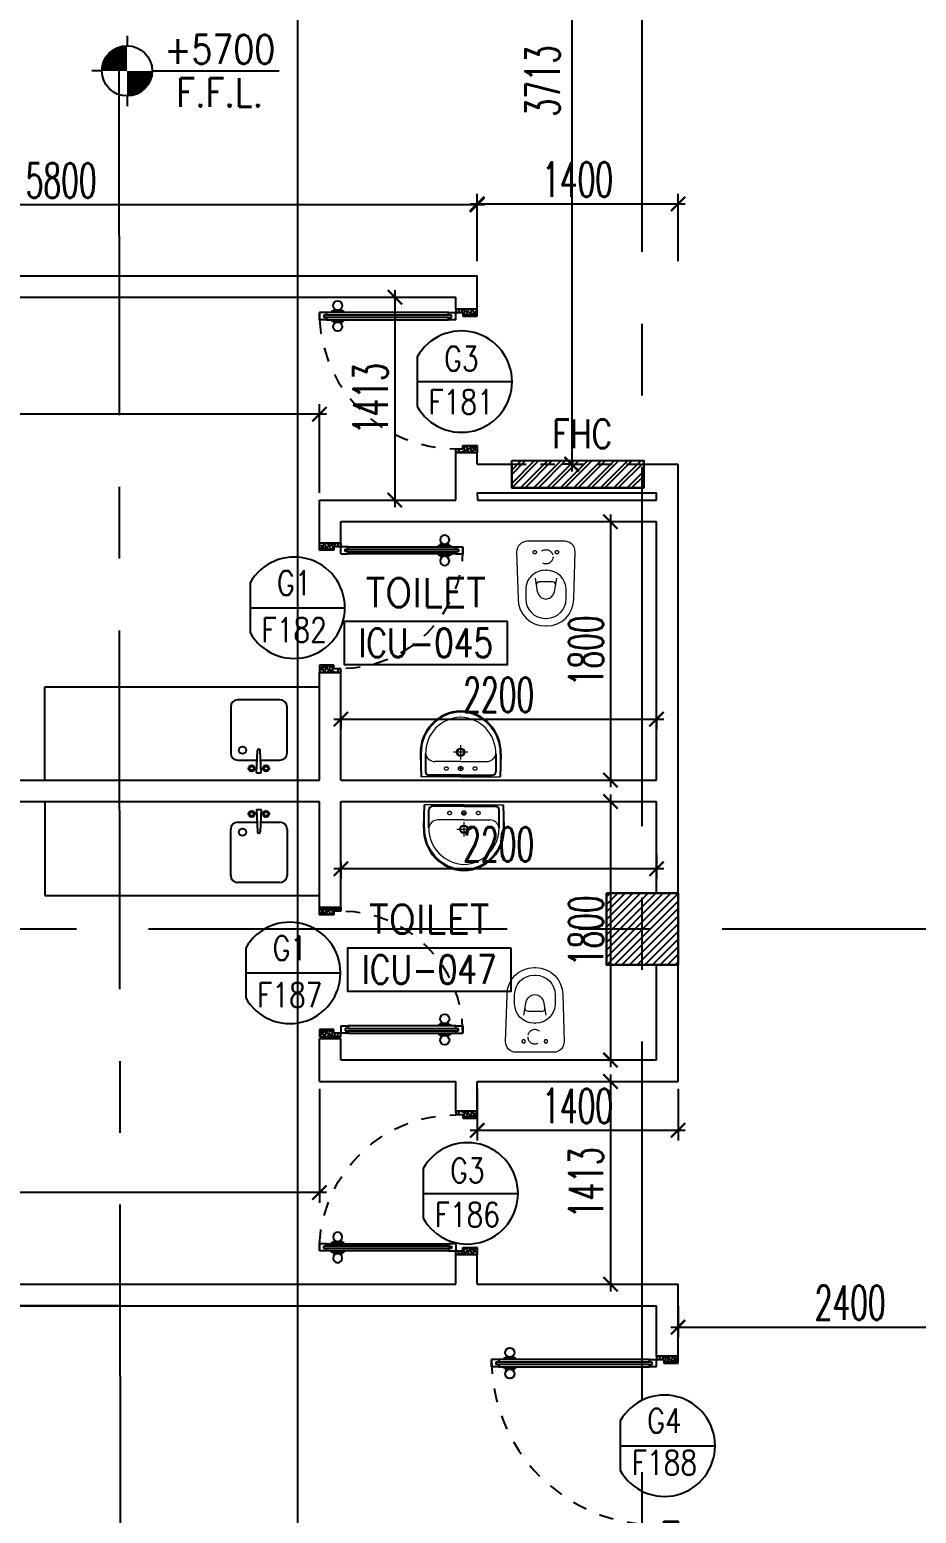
# Model space of a CAD drawing. Extents: x 276011.4 to 276105.3, y 57291.9 to 57371.4.
# Drawn here: x 276023.31 to 276029.49, y 57339.11 to 57349.45 of the extents above; entities that cross this region are included whole.
import ezdxf
from ezdxf.enums import TextEntityAlignment as Align

# ---------------------------------------------------------------- set-up
doc = ezdxf.new("R2010")
doc.units = 0
doc.header["$MEASUREMENT"] = 0
doc.header["$PDMODE"] = 34
for name, pattern in [('CENTERX2', [4, 2.5, -0.5, 0.5, -0.5]), ('DASHED', [0.75, 0.5, -0.25]), ('HIDDEN', [0.375, 0.25, -0.125]), ('HIDDEN2', [0.1875, 0.125, -0.0625])]:
    doc.linetypes.add(name, pattern=pattern)
doc.layers.get('0').update_dxf_attribs({"linetype": 'CONTINUOUS'})
doc.layers.get('DEFPOINTS').update_dxf_attribs({"linetype": 'CONTINUOUS'})
for name, color, linetype in [('AXES', 11, 'CENTERX2'), ('COL', 5, 'CONTINUOUS'), ('DIM', 4, 'CONTINUOUS'), ('DOOR', 7, 'CONTINUOUS'), ('DOOR-CR', 2, 'CONTINUOUS'), ('DOOR-NO', 3, 'CONTINUOUS'), ('FHC', 2, 'CONTINUOUS'), ('FIX', 3, 'CONTINUOUS'), ('HAT', 8, 'CONTINUOUS'), ('LEV-PL', 3, 'CONTINUOUS'), ('NON-MEDICAL', 5, 'CONTINUOUS'), ('RM-BOX', 4, 'CONTINUOUS'), ('RM-NAME', 2, 'CONTINUOUS'), ('RM-NO', 2, 'CONTINUOUS'), ('SUNI-FUR', 11, 'CONTINUOUS'), ('TXT', 2, 'CONTINUOUS'), ('WALL', 2, 'CONTINUOUS')]:
    doc.layers.add(name, color=color, linetype=linetype)
doc.styles.add('ROMANS', font='ROMANS.shx', dxfattribs={"width": 0.6})
doc.styles.add('S', font='ROMANS.SHX')
doc.dimstyles.new('STANDARD in', dxfattribs={"dimtxt": 0.24, "dimasz": 0.1, "dimexe": 0.07, "dimexo": 0.05, "dimgap": 0.05, "dimtad": 1, "dimdec": 0, "dimlfac": 1000, "dimzin": 0, "dimdsep": 46, "dimtxsty": 'ROMANS', "dimblk": 'ARCHTICK', "dimcen": 0.05, "dimdle": 0.05, "dimclrd": 4, "dimclre": 4, "dimclrt": 2, "dimadec": 0, "dimazin": 0, "dimtfac": 1, "dimtdec": 0, "dimtmove": 2, "dimatfit": 3, "dimfxl": 0, "dimtolj": 1, "dimtzin": 0, "dimarcsym": 0})

# ---------------------------------------------------------------- blocks, each defined once
blk = doc.blocks.new('*X80')
at = {"color": 0}
for p, q in [((73379, 162740), (73829, 163190)), ((73379, 162793), (73776, 163190)), ((73379, 162846), (73723, 163190)), ((73379, 162899), (73670, 163190)), ((73379, 162952), (73617, 163190)), ((73379, 163005), (73564, 163190)), ((73379, 163058), (73511, 163190)), ((73379, 163111), (73458, 163190)), ((73379, 163164), (73405, 163190)), ((73382, 162690), (73879, 163187)), ((73435, 162690), (73879, 163134)), ((73488, 162690), (73879, 163081)), ((73541, 162690), (73879, 163028)), ((73594, 162690), (73879, 162975)), ((73647, 162690), (73879, 162922)), ((73700, 162690), (73879, 162869)), ((73753, 162690), (73879, 162816)), ((73806, 162690), (73879, 162763)), ((73859, 162690), (73879, 162710))]:
    blk.add_line(p, q, dxfattribs=at)
blk = doc.blocks.new('COL50')
at = {"layer": 'COL'}
blk.add_lwpolyline([(-250, 250), (-250, -250), (250, -250), (250, 250)], close=True, dxfattribs=at)
blk = doc.blocks.new('LEV1')
at = {"layer": 'LEV-PL'}
for p, q in [((0, 245), (0, 175)), ((-175, 0), (-245, 0)), ((175, 0), (1061, 0)), ((0, -175), (0, -245))]:
    blk.add_line(p, q, dxfattribs=at)
at = {"layer": 'LEV-PL', "const_width": 175}
for points in [[(-88, 0, -0.414214), (0, 88, -1)], [(88, 0, -0.414214), (0, -88, -1)]]:
    blk.add_lwpolyline(points, format="xyb", dxfattribs=at)
at = {"layer": 'LEV-PL'}
blk.add_circle((0, 0), 175, dxfattribs=at)
at = {"layer": 'LEV-PL', "color": 4, "style": 'S', "width": 0.85}
for tag, p in [('+0000', (646, 50)), ('F.F.L.', (646, -250))]:
    blk.add_attdef(tag, text='', height=200, dxfattribs=at).set_placement(p, align=Align.CENTER)
blk = doc.blocks.new('DOOR90')
at = {"layer": 'DOOR', "color": 0, "linetype": 'ByBlock'}
for p, q in [((-150, 0), (-150, -25)), ((-150, 0), (0, 0)), ((0, -50), (0, 0)), ((-1000, -25), (-1000, -75)), ((-1000, -75), (-1000, -25)), ((-950, -25), (-1000, -25)), ((-950, -75), (-1000, -75)), ((-970, -42), (-970, -58)), ((-950, -42), (-970, -42)), ((-950, -58), (-970, -58)), ((-950, -25), (-950, -42)), ((-950, -58), (-950, -75)), ((-918, -25), (-918, -18)), ((-828, -18), (-918, -18)), ((-918, -75), (-918, -82)), ((-828, -82), (-918, -82)), ((-905, -18), (-905, -9)), ((-905, -9), (-840, -9)), ((-905, -18), (-840, -18)), ((-905, -82), (-905, -91)), ((-905, -82), (-840, -82)), ((-905, -91), (-840, -91)), ((-840, -18), (-840, -9)), ((-840, -82), (-840, -91)), ((-828, -25), (-828, -18)), ((-828, -75), (-828, -82)), ((-200, -42), (-200, -25)), ((-200, -25), (-150, -25)), ((-180, -42), (-200, -42)), ((-200, -75), (-200, -58)), ((-200, -58), (-180, -58)), ((-150, -75), (-200, -75)), ((-180, -58), (-180, -42)), ((-150, -75), (-150, -25)), ((-150, -25), (-100, -25)), ((-100, -25), (-100, -50)), ((-100, -50), (0, -50)), ((-150, -900), (-150, -875)), ((-150, -875), (-100, -875)), ((0, -900), (-150, -900)), ((-150, -900), (0, -900)), ((-100, -850), (0, -850)), ((-100, -875), (-100, -850)), ((0, -850), (0, -900))]:
    blk.add_line(p, q, dxfattribs=at)
at = {"layer": 'DOOR', "color": 9, "linetype": 'ByBlock'}
for p, q in [((0, -50), (-114, 0)), ((0, -50), (-40, 0)), ((0, -50), (-100, -37)), ((0, -850), (-114, -900)), ((0, -850), (-100, -863)), ((0, -850), (-40, -900))]:
    blk.add_line(p, q, dxfattribs=at)
at = {"layer": 'DOOR', "linetype": 'ByBlock'}
for p, q in [((-200, -25), (-950, -25)), ((-200, -42), (-950, -42)), ((-200, -58), (-950, -58)), ((-950, -75), (-200, -75))]:
    blk.add_line(p, q, dxfattribs=at)
at = {"layer": 'DOOR', "color": 0, "linetype": 'ByBlock'}
for centre in [(-873, 24), (-873, -124)]:
    blk.add_circle(centre, 32.4, dxfattribs=at)
at = {"layer": 'DOOR', "color": 9, "linetype": 'ByBlock'}
for centre, radius, start, end in [((0, -50), 154, 161.1053, 166.2858), ((0, -50), 134, 158.1598, 169.28), ((0, -50), 94.4, 148.0182, 180), ((0, -50), 74.4, 137.7764, 180), ((0, -50), 114, 154.0838, 167.3774), ((0, -50), 54.4, 113.2074, 180), ((0, -50), 34.4, 90, 180), ((0, -50), 14.4, 90, 180), ((0, -850), 154, 193.7142, 198.8947), ((0, -850), 134, 190.72, 201.8402), ((0, -850), 94.4, 180, 211.9818), ((0, -850), 74.4, 180, 222.2236), ((0, -850), 54.4, 180, 246.7926), ((0, -850), 34.4, 180, 270), ((0, -850), 14.4, 180, 270)]:
    blk.add_arc(centre, radius, start, end, dxfattribs=at)
at = {"layer": 'DOOR', "linetype": 'HIDDEN', "ltscale": 0.5}
blk.add_arc((-150, -25), 850, 180, 270, dxfattribs=at)
blk = doc.blocks.new('DOOR100')
at = {"layer": 'DOOR', "color": 0, "linetype": 'ByBlock'}
for p, q in [((-25, 1300), (-75, 1300)), ((-75, 1300), (-25, 1300)), ((-75, 1250), (-75, 1300)), ((-58, 1250), (-75, 1250)), ((-42, 1270), (-58, 1270)), ((-58, 1250), (-58, 1270)), ((-42, 1250), (-42, 1270)), ((-25, 1250), (-42, 1250)), ((-25, 1250), (-25, 1300)), ((-82, 1205), (-91, 1205)), ((-91, 1205), (-91, 1140)), ((-82, 1140), (-91, 1140)), ((-75, 1218), (-82, 1218)), ((-82, 1128), (-82, 1218)), ((-82, 1205), (-82, 1140)), ((-25, 1218), (-18, 1218)), ((-18, 1128), (-18, 1218)), ((-18, 1205), (-9, 1205)), ((-18, 1205), (-18, 1140)), ((-18, 1140), (-9, 1140)), ((-9, 1205), (-9, 1140)), ((-75, 1128), (-82, 1128)), ((-25, 1128), (-18, 1128)), ((-1200, 0), (-1200, 150)), ((-1200, 150), (-1175, 150)), ((-1200, 150), (-1200, 0)), ((-1175, 150), (-1175, 100)), ((-75, 200), (-58, 200)), ((-75, 150), (-75, 200)), ((-75, 150), (-25, 150)), ((-58, 200), (-58, 180)), ((-58, 180), (-42, 180)), ((-42, 200), (-25, 200)), ((-42, 180), (-42, 200)), ((-25, 200), (-25, 150)), ((0, 150), (-25, 150)), ((-25, 150), (-25, 100)), ((0, 150), (0, 0)), ((-1150, 0), (-1200, 0)), ((-1175, 100), (-1150, 100)), ((-1150, 100), (-1150, 0)), ((-50, 100), (-50, 0)), ((-25, 100), (-50, 100)), ((-50, 0), (0, 0))]:
    blk.add_line(p, q, dxfattribs=at)
at = {"layer": 'DOOR', "linetype": 'ByBlock'}
for p, q in [((-75, 1250), (-75, 200)), ((-58, 200), (-58, 1250)), ((-42, 200), (-42, 1250)), ((-25, 200), (-25, 1250)), ((0, 0), (0, 150))]:
    blk.add_line(p, q, dxfattribs=at)
at = {"layer": 'DOOR', "color": 9, "linetype": 'ByBlock'}
for p, q in [((-1150, 0), (-1200, 114)), ((-50, 0), (0, 114)), ((-1150, 0), (-1200, 40)), ((-1150, 0), (-1163, 100)), ((-50, 0), (-37, 100)), ((-50, 0), (0, 40))]:
    blk.add_line(p, q, dxfattribs=at)
at = {"layer": 'DOOR', "color": 0, "linetype": 'ByBlock'}
for centre in [(-124, 1173), (24, 1173)]:
    blk.add_circle(centre, 32.4, dxfattribs=at)
at = {"layer": 'DOOR', "linetype": 'HIDDEN', "ltscale": 0.5}
blk.add_arc((-25, 150), 1150, 90, 180.0001, dxfattribs=at)
at = {"layer": 'DOOR', "color": 9, "linetype": 'ByBlock'}
for centre, radius, start, end in [((-1150, 0), 154, 103.7142, 108.8947), ((-1150, 0), 134, 100.72, 111.8402), ((-50, 0), 134, 68.1598, 79.28), ((-50, 0), 114, 64.0838, 77.3774), ((-50, 0), 154, 71.1053, 76.2858), ((-1150, 0), 94.4, 90, 121.9818), ((-1150, 0), 74.4, 90, 132.2236), ((-1150, 0), 54.4, 90, 156.7926), ((-1150, 0), 34.4, 90, 180), ((-1150, 0), 14.4, 90, 180), ((-50, 0), 94.4, 58.0182, 90), ((-50, 0), 74.4, 47.7764, 90), ((-50, 0), 54.4, 23.2074, 90), ((-50, 0), 34.4, 0, 90), ((-50, 0), 14.4, 0, 90)]:
    blk.add_arc(centre, radius, start, end, dxfattribs=at)
blk = doc.blocks.new('DD1')
at = {"layer": 'DOOR-CR'}
blk.add_line((-308, 0), (353, 0), dxfattribs=at)
blk.add_lwpolyline([(-308, -173, 3.820224), (-308, 173)], format="xyb", close=True, dxfattribs=at)
at = {"layer": 'DOOR-NO', "color": 255, "style": 'ROMANS', "width": 0.8}
for tag, p in [('G', (0, 184)), ('000', (0, -141))]:
    blk.add_attdef(tag, text='', height=204, dxfattribs=at).set_placement(p, align=Align.MIDDLE)
blk = doc.blocks.new('RM1')
at = {"layer": 'RM-BOX'}
blk.add_lwpolyline([(570, -200), (-570, -200), (-570, -500), (570, -500)], close=True, dxfattribs=at)
at = {"layer": 'RM-NAME', "style": 'ROMANS'}
for tag, p in [('ROOMNAME1', (0, 324)), ('ROOMNAME2', (0, 0))]:
    blk.add_attdef(tag, text='', height=200, dxfattribs=at).set_placement(p, align=Align.MIDDLE)
at = {"layer": 'RM-NO', "style": 'ROMANS', "width": 0.8}
blk.add_attdef('ROOMNO', text='', height=200, dxfattribs=at).set_placement((0, -350), align=Align.MIDDLE)
blk = doc.blocks.new('_ARCHTICK')
at = {"color": 0, "linetype": 'ByBlock', "const_width": 0.15}
blk.add_lwpolyline([(-0.5, -0.5), (0.5, 0.5)], dxfattribs=at)
blk = doc.blocks.new('*D548')
at = {"layer": 'DEFPOINTS', "color": 0, "linetype": 'ByBlock', "ltscale": 0.3}
for p in [(276020.625, 57346.768), (276025.325, 57346.17), (276020.625, 57345.675)]:
    blk.add_point(p, dxfattribs=at)
at = {"layer": 'DIM', "color": 4, "linetype": 'ByBlock', "lineweight": -2, "ltscale": 0.3}
for p, q in [((276020.625, 57345.725), (276020.625, 57346.838)), ((276025.325, 57346.22), (276025.325, 57346.838)), ((276025.375, 57346.768), (276020.575, 57346.768))]:
    blk.add_line(p, q, dxfattribs=at)
at = {"layer": 'DIM', "color": 4, "linetype": 'ByBlock', "lineweight": -2, "ltscale": 0.3, "xscale": 0.1, "yscale": 0.1, "zscale": 0.1, "rotation": 180}
blk.add_blockref('_ARCHTICK', (276020.625, 57346.768), dxfattribs=at)
at = {"layer": 'DIM', "color": 4, "linetype": 'ByBlock', "lineweight": -2, "ltscale": 0.3, "xscale": 0.1, "yscale": 0.1, "zscale": 0.1}
blk.add_blockref('_ARCHTICK', (276025.325, 57346.768), dxfattribs=at)
at = {"layer": 'DIM', "color": 2, "linetype": 'ByBlock', "ltscale": 0.3, "insert": (276022.975, 57346.938), "char_height": 0.24, "attachment_point": 5, "style": 'ROMANS'}
blk.add_mtext('\\A1;4700', dxfattribs=at)
blk = doc.blocks.new('*D546')
at = {"layer": 'DEFPOINTS', "color": 0, "linetype": 'ByBlock', "ltscale": 0.3}
for p in [(276020.625, 57342.57), (276025.325, 57342.12), (276020.625, 57341.346)]:
    blk.add_point(p, dxfattribs=at)
at = {"layer": 'DIM', "color": 4, "linetype": 'ByBlock', "lineweight": -2, "ltscale": 0.3}
for p, q in [((276020.625, 57342.52), (276020.625, 57341.276)), ((276025.325, 57342.07), (276025.325, 57341.276)), ((276025.375, 57341.346), (276020.575, 57341.346))]:
    blk.add_line(p, q, dxfattribs=at)
at = {"layer": 'DIM', "color": 4, "linetype": 'ByBlock', "lineweight": -2, "ltscale": 0.3, "xscale": 0.1, "yscale": 0.1, "zscale": 0.1, "rotation": 180}
blk.add_blockref('_ARCHTICK', (276020.625, 57341.346), dxfattribs=at)
at = {"layer": 'DIM', "color": 4, "linetype": 'ByBlock', "lineweight": -2, "ltscale": 0.3, "xscale": 0.1, "yscale": 0.1, "zscale": 0.1}
blk.add_blockref('_ARCHTICK', (276025.325, 57341.346), dxfattribs=at)
at = {"layer": 'DIM', "color": 2, "linetype": 'ByBlock', "ltscale": 0.3, "insert": (276022.975, 57341.516), "char_height": 0.24, "attachment_point": 5, "style": 'ROMANS'}
blk.add_mtext('\\A1;4700', dxfattribs=at)
blk = doc.blocks.new('*D545')
at = {"layer": 'DEFPOINTS', "color": 0, "linetype": 'ByBlock', "ltscale": 0.3}
for p in [(276023.976, 57340.558), (276022.967, 57329.883), (276023.68, 57329.883)]:
    blk.add_point(p, dxfattribs=at)
at = {"layer": 'DIM', "color": 4, "linetype": 'ByBlock', "lineweight": -2, "ltscale": 0.3}
for p, q in [((276022.967, 57340.608), (276022.967, 57329.833)), ((276023.926, 57340.558), (276022.897, 57340.558)), ((276023.63, 57329.883), (276022.897, 57329.883))]:
    blk.add_line(p, q, dxfattribs=at)
at = {"layer": 'DIM', "color": 4, "linetype": 'ByBlock', "lineweight": -2, "ltscale": 0.3, "xscale": 0.1, "yscale": 0.1, "zscale": 0.1}
for p, rotation in [((276022.967, 57340.558), 90), ((276022.967, 57329.883), 270)]:
    blk.add_blockref('_ARCHTICK', p, dxfattribs=dict(at, rotation=rotation))
at = {"layer": 'DIM', "color": 2, "linetype": 'ByBlock', "ltscale": 0.3, "insert": (276022.797, 57335.22), "char_height": 0.24, "attachment_point": 5, "rotation": 90, "style": 'ROMANS'}
blk.add_mtext('\\A1;10675', dxfattribs=at)
blk = doc.blocks.new('*D515')
at = {"layer": 'DEFPOINTS', "color": 0, "linetype": 'ByBlock', "ltscale": 0.3}
for p in [(276025.475, 57344.685), (276027.675, 57344.685), (276027.675, 57344.644)]:
    blk.add_point(p, dxfattribs=at)
at = {"layer": 'DIM', "color": 4, "linetype": 'ByBlock', "lineweight": -2, "ltscale": 0.3}
for p, q in [((276025.425, 57344.644), (276027.725, 57344.644)), ((276025.475, 57344.635), (276025.475, 57344.574)), ((276027.675, 57344.635), (276027.675, 57344.574))]:
    blk.add_line(p, q, dxfattribs=at)
at = {"layer": 'DIM', "color": 4, "linetype": 'ByBlock', "lineweight": -2, "ltscale": 0.3, "xscale": 0.1, "yscale": 0.1, "zscale": 0.1, "rotation": 180}
blk.add_blockref('_ARCHTICK', (276025.475, 57344.644), dxfattribs=at)
at = {"layer": 'DIM', "color": 4, "linetype": 'ByBlock', "lineweight": -2, "ltscale": 0.3, "xscale": 0.1, "yscale": 0.1, "zscale": 0.1}
blk.add_blockref('_ARCHTICK', (276027.675, 57344.644), dxfattribs=at)
at = {"layer": 'DIM', "color": 2, "linetype": 'ByBlock', "ltscale": 0.3, "insert": (276026.575, 57344.814), "char_height": 0.24, "attachment_point": 5, "style": 'ROMANS'}
blk.add_mtext('\\A1;2200', dxfattribs=at)
blk = doc.blocks.new('*D514')
at = {"layer": 'DEFPOINTS', "color": 0, "linetype": 'ByBlock', "ltscale": 0.3}
for p in [(276027.468, 57346.02), (276027.268, 57344.22), (276027.354, 57344.22)]:
    blk.add_point(p, dxfattribs=at)
at = {"layer": 'DIM', "color": 4, "linetype": 'ByBlock', "lineweight": -2, "ltscale": 0.3}
for p, q in [((276027.354, 57346.07), (276027.354, 57344.17)), ((276027.418, 57346.02), (276027.284, 57346.02)), ((276027.318, 57344.22), (276027.424, 57344.22))]:
    blk.add_line(p, q, dxfattribs=at)
at = {"layer": 'DIM', "color": 4, "linetype": 'ByBlock', "lineweight": -2, "ltscale": 0.3, "xscale": 0.1, "yscale": 0.1, "zscale": 0.1}
for p, rotation in [((276027.354, 57346.02), 90), ((276027.354, 57344.22), 270)]:
    blk.add_blockref('_ARCHTICK', p, dxfattribs=dict(at, rotation=rotation))
at = {"layer": 'DIM', "color": 2, "linetype": 'ByBlock', "ltscale": 0.3, "insert": (276027.184, 57345.12), "char_height": 0.24, "attachment_point": 5, "rotation": 90, "style": 'ROMANS'}
blk.add_mtext('\\A1;1800', dxfattribs=at)
blk = doc.blocks.new('*D513')
at = {"layer": 'DEFPOINTS', "color": 0, "linetype": 'ByBlock', "ltscale": 0.3}
for p in [(276025.475, 57343.695), (276027.675, 57343.752), (276025.475, 57343.602)]:
    blk.add_point(p, dxfattribs=at)
at = {"layer": 'DIM', "color": 4, "linetype": 'ByBlock', "lineweight": -2, "ltscale": 0.3}
for p, q in [((276027.675, 57343.702), (276027.675, 57343.532)), ((276027.725, 57343.602), (276025.425, 57343.602)), ((276025.475, 57343.645), (276025.475, 57343.532))]:
    blk.add_line(p, q, dxfattribs=at)
at = {"layer": 'DIM', "color": 4, "linetype": 'ByBlock', "lineweight": -2, "ltscale": 0.3, "xscale": 0.1, "yscale": 0.1, "zscale": 0.1, "rotation": 180}
blk.add_blockref('_ARCHTICK', (276025.475, 57343.602), dxfattribs=at)
at = {"layer": 'DIM', "color": 4, "linetype": 'ByBlock', "lineweight": -2, "ltscale": 0.3, "xscale": 0.1, "yscale": 0.1, "zscale": 0.1}
blk.add_blockref('_ARCHTICK', (276027.675, 57343.602), dxfattribs=at)
at = {"layer": 'DIM', "color": 2, "linetype": 'ByBlock', "ltscale": 0.3, "insert": (276026.575, 57343.772), "char_height": 0.24, "attachment_point": 5, "style": 'ROMANS'}
blk.add_mtext('\\A1;2200', dxfattribs=at)
blk = doc.blocks.new('*D512')
at = {"layer": 'DEFPOINTS', "color": 0, "linetype": 'ByBlock', "ltscale": 0.3}
for p in [(276027.13, 57344.07), (276027.13, 57342.27), (276027.354, 57342.27)]:
    blk.add_point(p, dxfattribs=at)
at = {"layer": 'DIM', "color": 4, "linetype": 'ByBlock', "lineweight": -2, "ltscale": 0.3}
for p, q in [((276027.354, 57344.12), (276027.354, 57342.22)), ((276027.18, 57344.07), (276027.424, 57344.07)), ((276027.18, 57342.27), (276027.424, 57342.27))]:
    blk.add_line(p, q, dxfattribs=at)
at = {"layer": 'DIM', "color": 4, "linetype": 'ByBlock', "lineweight": -2, "ltscale": 0.3, "xscale": 0.1, "yscale": 0.1, "zscale": 0.1}
for p, rotation in [((276027.354, 57344.07), 90), ((276027.354, 57342.27), 270)]:
    blk.add_blockref('_ARCHTICK', p, dxfattribs=dict(at, rotation=rotation))
at = {"layer": 'DIM', "color": 2, "linetype": 'ByBlock', "ltscale": 0.3, "insert": (276027.184, 57343.17), "char_height": 0.24, "attachment_point": 5, "rotation": 90, "style": 'ROMANS'}
blk.add_mtext('\\A1;1800', dxfattribs=at)
blk = doc.blocks.new('DOOR-10')
at = {"layer": 'DOOR', "color": 0, "linetype": 'ByBlock'}
for p, q in [((-26, 1100), (-76, 1100)), ((-76, 1100), (-26, 1100)), ((-76, 1050), (-76, 1100)), ((-59, 1050), (-76, 1050)), ((-43, 1070), (-59, 1070)), ((-59, 1050), (-59, 1070)), ((-43, 1050), (-43, 1070)), ((-26, 1050), (-43, 1050)), ((-26, 1050), (-26, 1100)), ((-83, 1005), (-92, 1005)), ((-92, 1005), (-92, 940)), ((-83, 940), (-92, 940)), ((-76, 1018), (-83, 1018)), ((-83, 928), (-83, 1018)), ((-83, 1005), (-83, 940)), ((-26, 1018), (-18, 1018)), ((-18, 928), (-18, 1018)), ((-18, 1005), (-9, 1005)), ((-18, 1005), (-18, 940)), ((-18, 940), (-9, 940)), ((-9, 1005), (-9, 940)), ((-76, 928), (-83, 928)), ((-26, 928), (-18, 928)), ((-1001, 0), (-1001, 150)), ((-1001, 150), (-976, 150)), ((-1001, 150), (-1001, 0)), ((-976, 150), (-976, 100)), ((-76, 200), (-59, 200)), ((-76, 150), (-76, 200)), ((-76, 150), (-26, 150)), ((-59, 200), (-59, 180)), ((-59, 180), (-43, 180)), ((-43, 200), (-26, 200)), ((-43, 180), (-43, 200)), ((-26, 200), (-26, 150)), ((-1, 150), (-26, 150)), ((-26, 150), (-26, 100)), ((-951, 0), (-1001, 0)), ((-976, 100), (-951, 100)), ((-951, 100), (-951, 0)), ((-51, 100), (-51, 0)), ((-26, 100), (-51, 100)), ((-51, 0), (-1, 0))]:
    blk.add_line(p, q, dxfattribs=at)
at = {"layer": 'DOOR', "linetype": 'ByBlock'}
for p, q in [((-76, 1050), (-76, 200)), ((-59, 200), (-59, 1050)), ((-43, 200), (-43, 1050)), ((-26, 200), (-26, 1050))]:
    blk.add_line(p, q, dxfattribs=at)
at = {"layer": 'DOOR', "color": 9, "linetype": 'ByBlock'}
for p, q in [((-951, 0), (-1001, 114)), ((-51, 0), (-1, 114)), ((-1, 0), (-1, 150)), ((-951, 0), (-1001, 40)), ((-951, 0), (-964, 100)), ((-51, 0), (-37, 100)), ((-51, 0), (-1, 40))]:
    blk.add_line(p, q, dxfattribs=at)
at = {"layer": 'DOOR', "color": 0, "linetype": 'ByBlock'}
for centre in [(-124, 973), (23, 973)]:
    blk.add_circle(centre, 32.4, dxfattribs=at)
at = {"layer": 'DOOR', "linetype": 'HIDDEN', "ltscale": 0.5}
blk.add_arc((-23, 149), 952, 93.1482, 179.9482, dxfattribs=at)
at = {"layer": 'DOOR', "color": 9, "linetype": 'ByBlock'}
for centre, radius, start, end in [((-951, 0), 154, 103.7142, 108.8947), ((-951, 0), 134, 100.72, 111.8402), ((-51, 0), 134, 68.1598, 79.28), ((-51, 0), 114, 64.0838, 77.3774), ((-51, 0), 154, 71.1053, 76.2858), ((-951, 0), 94.4, 90, 121.9818), ((-951, 0), 74.4, 90, 132.2236), ((-951, 0), 54.4, 90, 156.7926), ((-951, 0), 34.4, 90, 180), ((-951, 0), 14.4, 90, 180), ((-51, 0), 94.4, 58.0182, 90), ((-51, 0), 74.4, 47.7764, 90), ((-51, 0), 54.4, 23.2074, 90), ((-51, 0), 34.4, 0, 90), ((-51, 0), 14.4, 0, 90)]:
    blk.add_arc(centre, radius, start, end, dxfattribs=at)
blk = doc.blocks.new('WC1')
at = {"layer": 'FIX', "lineweight": 20}
for p, q in [((-210, 204), (-538, 194)), ((-475, 141), (-538, 141)), ((-727, 5), (-727, -5)), ((-674, 5), (-674, -5)), ((-534, 24), (-540, 0)), ((-540, 0), (-534, -24)), ((-395, 76), (-490, 60)), ((-339, 5), (-339, -5)), ((-490, -60), (-395, -76)), ((-538, -141), (-475, -141)), ((-538, -194), (-210, -204))]:
    blk.add_line(p, q, dxfattribs=at)
at = {"layer": 'FIX', "linetype": 'Continuous', "lineweight": 20}
blk.add_line((-420, -47), (-420, 45), dxfattribs=at)
at = {"layer": 'FIX', "lineweight": 20}
blk.add_lwpolyline([(-213, -204), (-210, -204, 0.414214), (-137, -131), (-137, 0), (-137, 131, 0.414214), (-210, 204)], format="xyb", dxfattribs=at)
at = {"layer": 'FIX', "linetype": 'HIDDEN2', "lineweight": 20, "ltscale": 0.3}
blk.add_circle((-245, 0), 49.8, dxfattribs=at)
at = {"layer": 'FIX', "linetype": 'HIDDEN', "lineweight": 20, "ltscale": 0.05}
for centre in [(-213, 78), (-213, -77)]:
    blk.add_circle(centre, 11.6, dxfattribs=at)
at = {"layer": 'FIX', "lineweight": 20}
for centre, radius, start, end in [((-538, 5), 189, 90, 180), ((-538, 5), 136, 90, 180), ((-475, 5), 136, 360, 90), ((-473, -7), 68.2, 128.9242, 152.8468), ((-464, -18), 82, 108.496, 128.9242), ((-538, -5), 189, 180, 270), ((-538, -5), 136, 180, 270), ((-473, 7), 68.2, 207.1532, 231.0758), ((-464, 18), 82, 231.0758, 251.504), ((-475, -5), 136, 270, 0)]:
    blk.add_arc(centre, radius, start, end, dxfattribs=at)
at = {"layer": 'FIX', "linetype": 'Continuous', "lineweight": 20}
for centre, start, end in [((-443, 46), 357.6662, 91.6121), ((-442, -46), 268.3879, 2.3338)]:
    blk.add_arc(centre, 22.3, start, end, dxfattribs=at)
blk = doc.blocks.new('LAV1')
at = {"layer": 'FIX', "linetype": 'ByBlock', "ltscale": 0.3}
for p, q in [((-280, 210), (-275, 50)), ((-245, 210), (-245, 85)), ((245, 210), (245, 85)), ((280, 210), (275, 50)), ((0, 60), (-220, 60)), ((0, 60), (220, 60))]:
    blk.add_line(p, q, dxfattribs=at)
at = {"layer": 'FIX', "linetype": 'Continuous', "lineweight": 20}
for p, q in [((-275, 210), (-275, 50)), ((275, 210), (275, 50)), ((0, 155), (-181, 155)), ((0, 155), (181, 155)), ((0, 50), (-275, 50)), ((0, 50), (-252, 50)), ((0, 50), (252, 50)), ((0, 50), (275, 50))]:
    blk.add_line(p, q, dxfattribs=at)
at = {"layer": 'FIX', "linetype": 'DASHED', "lineweight": 20, "ltscale": 0.05}
for p, q in [((50, 220), (-50, 220)), ((0, 170), (0, 270)), ((0, 170), (0, 270))]:
    blk.add_line(p, q, dxfattribs=at)
at = {"layer": 'FIX', "lineweight": 20}
for p, q in [((16, 107), (-15, 107)), ((0, 92), (0, 123))]:
    blk.add_line(p, q, dxfattribs=at)
for centre, radius in [((0, 220), 29.5), ((0, 220), 22.5), ((0, 107), 15.5)]:
    blk.add_circle(centre, radius, dxfattribs=at)
at = {"layer": 'FIX', "linetype": 'HIDDEN', "lineweight": 20, "ltscale": 0.05}
for centre in [(-100, 107), (100, 107)]:
    blk.add_circle(centre, 12.4, dxfattribs=at)
at = {"layer": 'FIX', "linetype": 'ByBlock', "ltscale": 0.3}
for centre, radius, start, end in [((7, 220), 287, 91.3776, 182.0064), ((-7, 220), 287, 357.9936, 88.6224), ((-220, 85), 24.9, 179.7021, 269.9486), ((220, 85), 24.9, 270.0514, 0.2979)]:
    blk.add_arc(centre, radius, start, end, dxfattribs=at)
at = {"layer": 'FIX', "linetype": 'Continuous', "lineweight": 20}
for centre, radius, start, end in [((8, 217), 283, 91.6988, 181.351), ((8, 212), 253, 91.7328, 180.4884), ((-8, 217), 283, 358.649, 88.3012), ((-8, 212), 253, 359.5116, 88.2672), ((-179, 222), 66.9, 190.2006, 268.0786), ((179, 222), 66.9, 271.9214, 349.7994)]:
    blk.add_arc(centre, radius, start, end, dxfattribs=at)
blk = doc.blocks.new('*D651')
at = {"layer": 'DEFPOINTS', "color": 0, "linetype": 'ByBlock', "ltscale": 0.3}
for p in [(276027.723, 57350.133), (276027.084, 57346.42), (276027.116, 57346.42)]:
    blk.add_point(p, dxfattribs=at)
at = {"layer": 'DIM', "color": 4, "linetype": 'ByBlock', "lineweight": -2, "ltscale": 0.3}
for p, q in [((276027.084, 57350.183), (276027.084, 57346.37)), ((276027.673, 57350.133), (276027.014, 57350.133)), ((276027.066, 57346.42), (276027.014, 57346.42))]:
    blk.add_line(p, q, dxfattribs=at)
at = {"layer": 'DIM', "color": 4, "linetype": 'ByBlock', "lineweight": -2, "ltscale": 0.3, "xscale": 0.1, "yscale": 0.1, "zscale": 0.1}
for p, rotation in [((276027.084, 57350.133), 90), ((276027.084, 57346.42), 270)]:
    blk.add_blockref('_ARCHTICK', p, dxfattribs=dict(at, rotation=rotation))
at = {"layer": 'DIM', "color": 2, "linetype": 'ByBlock', "ltscale": 0.3, "insert": (276026.881, 57349.089), "char_height": 0.24, "attachment_point": 5, "rotation": 90, "style": 'ROMANS'}
blk.add_mtext('\\A1;3713', dxfattribs=at)
blk = doc.blocks.new('*D652')
at = {"layer": 'DEFPOINTS', "color": 0, "linetype": 'ByBlock', "ltscale": 0.3}
for p in [(276020.625, 57348.227), (276020.625, 57347.86), (276026.425, 57347.86)]:
    blk.add_point(p, dxfattribs=at)
at = {"layer": 'DIM', "color": 4, "linetype": 'ByBlock', "lineweight": -2, "ltscale": 0.3}
for p, q in [((276026.475, 57348.227), (276020.575, 57348.227)), ((276020.625, 57347.91), (276020.625, 57348.297)), ((276026.425, 57347.91), (276026.425, 57348.297))]:
    blk.add_line(p, q, dxfattribs=at)
at = {"layer": 'DIM', "color": 4, "linetype": 'ByBlock', "lineweight": -2, "ltscale": 0.3, "xscale": 0.1, "yscale": 0.1, "zscale": 0.1, "rotation": 180}
blk.add_blockref('_ARCHTICK', (276020.625, 57348.227), dxfattribs=at)
at = {"layer": 'DIM', "color": 4, "linetype": 'ByBlock', "lineweight": -2, "ltscale": 0.3, "xscale": 0.1, "yscale": 0.1, "zscale": 0.1}
blk.add_blockref('_ARCHTICK', (276026.425, 57348.227), dxfattribs=at)
at = {"layer": 'DIM', "color": 2, "linetype": 'ByBlock', "ltscale": 0.3, "insert": (276023.525, 57348.397), "char_height": 0.24, "attachment_point": 5, "style": 'ROMANS'}
blk.add_mtext('\\A1;5800', dxfattribs=at)
blk = doc.blocks.new('*D653')
at = {"layer": 'DEFPOINTS', "color": 0, "linetype": 'ByBlock', "ltscale": 0.3}
for p in [(276027.825, 57348.234), (276026.425, 57347.785), (276027.825, 57347.785)]:
    blk.add_point(p, dxfattribs=at)
at = {"layer": 'DIM', "color": 4, "linetype": 'ByBlock', "lineweight": -2, "ltscale": 0.3}
for p, q in [((276026.375, 57348.234), (276027.875, 57348.234)), ((276026.425, 57347.835), (276026.425, 57348.304)), ((276027.825, 57347.835), (276027.825, 57348.304))]:
    blk.add_line(p, q, dxfattribs=at)
at = {"layer": 'DIM', "color": 4, "linetype": 'ByBlock', "lineweight": -2, "ltscale": 0.3, "xscale": 0.1, "yscale": 0.1, "zscale": 0.1, "rotation": 180}
blk.add_blockref('_ARCHTICK', (276026.425, 57348.234), dxfattribs=at)
at = {"layer": 'DIM', "color": 4, "linetype": 'ByBlock', "lineweight": -2, "ltscale": 0.3, "xscale": 0.1, "yscale": 0.1, "zscale": 0.1}
blk.add_blockref('_ARCHTICK', (276027.825, 57348.234), dxfattribs=at)
at = {"layer": 'DIM', "color": 2, "linetype": 'ByBlock', "ltscale": 0.3, "insert": (276027.125, 57348.404), "char_height": 0.24, "attachment_point": 5, "style": 'ROMANS'}
blk.add_mtext('\\A1;1400', dxfattribs=at)
blk = doc.blocks.new('*D667')
at = {"layer": 'DEFPOINTS', "color": 0, "linetype": 'ByBlock', "ltscale": 0.3}
for p in [(276027.825, 57340.608), (276030.225, 57340.608), (276030.225, 57340.409)]:
    blk.add_point(p, dxfattribs=at)
at = {"layer": 'DIM', "color": 4, "linetype": 'ByBlock', "lineweight": -2, "ltscale": 0.3}
for p, q in [((276027.825, 57340.558), (276027.825, 57340.339)), ((276030.225, 57340.558), (276030.225, 57340.339)), ((276027.775, 57340.409), (276030.275, 57340.409))]:
    blk.add_line(p, q, dxfattribs=at)
at = {"layer": 'DIM', "color": 4, "linetype": 'ByBlock', "lineweight": -2, "ltscale": 0.3, "xscale": 0.1, "yscale": 0.1, "zscale": 0.1, "rotation": 180}
blk.add_blockref('_ARCHTICK', (276027.825, 57340.409), dxfattribs=at)
at = {"layer": 'DIM', "color": 4, "linetype": 'ByBlock', "lineweight": -2, "ltscale": 0.3, "xscale": 0.1, "yscale": 0.1, "zscale": 0.1}
blk.add_blockref('_ARCHTICK', (276030.225, 57340.409), dxfattribs=at)
at = {"layer": 'DIM', "color": 2, "linetype": 'ByBlock', "ltscale": 0.3, "insert": (276029.025, 57340.579), "char_height": 0.24, "attachment_point": 5, "style": 'ROMANS'}
blk.add_mtext('\\A1;2400', dxfattribs=at)
blk = doc.blocks.new('*D668')
at = {"layer": 'DEFPOINTS', "color": 0, "linetype": 'ByBlock', "ltscale": 0.3}
for p in [(276027.13, 57342.12), (276027.13, 57340.708), (276027.354, 57340.708)]:
    blk.add_point(p, dxfattribs=at)
at = {"layer": 'DIM', "color": 4, "linetype": 'ByBlock', "lineweight": -2, "ltscale": 0.3}
for p, q in [((276027.18, 57342.12), (276027.424, 57342.12)), ((276027.354, 57342.17), (276027.354, 57340.658)), ((276027.18, 57340.708), (276027.424, 57340.708))]:
    blk.add_line(p, q, dxfattribs=at)
at = {"layer": 'DIM', "color": 4, "linetype": 'ByBlock', "lineweight": -2, "ltscale": 0.3, "xscale": 0.1, "yscale": 0.1, "zscale": 0.1}
for p, rotation in [((276027.354, 57342.12), 90), ((276027.354, 57340.708), 270)]:
    blk.add_blockref('_ARCHTICK', p, dxfattribs=dict(at, rotation=rotation))
at = {"layer": 'DIM', "color": 2, "linetype": 'ByBlock', "ltscale": 0.3, "insert": (276027.184, 57341.414), "char_height": 0.24, "attachment_point": 5, "rotation": 90, "style": 'ROMANS'}
blk.add_mtext('\\A1;1413', dxfattribs=at)
blk = doc.blocks.new('*D669')
at = {"layer": 'DEFPOINTS', "color": 0, "linetype": 'ByBlock', "ltscale": 0.3}
for p in [(276026.425, 57342.12), (276027.825, 57342.12), (276027.825, 57341.78)]:
    blk.add_point(p, dxfattribs=at)
at = {"layer": 'DIM', "color": 4, "linetype": 'ByBlock', "lineweight": -2, "ltscale": 0.3}
for p, q in [((276026.425, 57342.07), (276026.425, 57341.71)), ((276027.825, 57342.07), (276027.825, 57341.71)), ((276026.375, 57341.78), (276027.875, 57341.78))]:
    blk.add_line(p, q, dxfattribs=at)
at = {"layer": 'DIM', "color": 4, "linetype": 'ByBlock', "lineweight": -2, "ltscale": 0.3, "xscale": 0.1, "yscale": 0.1, "zscale": 0.1, "rotation": 180}
blk.add_blockref('_ARCHTICK', (276026.425, 57341.78), dxfattribs=at)
at = {"layer": 'DIM', "color": 4, "linetype": 'ByBlock', "lineweight": -2, "ltscale": 0.3, "xscale": 0.1, "yscale": 0.1, "zscale": 0.1}
blk.add_blockref('_ARCHTICK', (276027.825, 57341.78), dxfattribs=at)
at = {"layer": 'DIM', "color": 2, "linetype": 'ByBlock', "ltscale": 0.3, "insert": (276027.125, 57341.95), "char_height": 0.24, "attachment_point": 5, "style": 'ROMANS'}
blk.add_mtext('\\A1;1400', dxfattribs=at)
blk = doc.blocks.new('*D679')
at = {"layer": 'DEFPOINTS', "color": 0, "linetype": 'ByBlock', "ltscale": 0.3}
for p in [(276025.418, 57347.583), (276025.418, 57346.17), (276025.851, 57346.17)]:
    blk.add_point(p, dxfattribs=at)
at = {"layer": 'DIM', "color": 4, "linetype": 'ByBlock', "lineweight": -2, "ltscale": 0.3}
for p, q in [((276025.851, 57347.633), (276025.851, 57346.12)), ((276025.468, 57347.583), (276025.921, 57347.583)), ((276025.468, 57346.17), (276025.921, 57346.17))]:
    blk.add_line(p, q, dxfattribs=at)
at = {"layer": 'DIM', "color": 4, "linetype": 'ByBlock', "lineweight": -2, "ltscale": 0.3, "xscale": 0.1, "yscale": 0.1, "zscale": 0.1}
for p, rotation in [((276025.851, 57347.583), 90), ((276025.851, 57346.17), 270)]:
    blk.add_blockref('_ARCHTICK', p, dxfattribs=dict(at, rotation=rotation))
at = {"layer": 'DIM', "color": 2, "linetype": 'ByBlock', "ltscale": 0.3, "insert": (276025.681, 57346.877), "char_height": 0.24, "attachment_point": 5, "rotation": 90, "style": 'ROMANS'}
blk.add_mtext('\\A1;1413', dxfattribs=at)

msp = doc.modelspace()

# ---------------------------------------------------------------- hatches: boundary and pattern name
at = {"layer": 'FHC', "linetype": 'ByBlock', "ltscale": 0.3}
h = msp.add_hatch(dxfattribs=at)
h.set_pattern_fill('ANSI32', color=250, scale=0.175, style=0)
h.set_pattern_definition([(45, (275794.469317, 57315.20442), (-0.046403883, 0.046403883), []), (45, (275794.50025, 57315.20442), (-0.046403883, 0.046403883), [])])
h.paths.add_polyline_path([(276027.5855, 57346.2554), (276027.5855, 57346.4454), (276026.6655, 57346.4454), (276026.6655, 57346.2554)])
h.paths.add_polyline_path([(276026.4529, 57345.8343), (276026.4529, 57346.2551), (276026.7154, 57346.2551), (276026.7154, 57345.8343)], flags=9)

# ---------------------------------------------------------------- linework, layer by layer
at = {"layer": 'AXES'}
for p, q in [((276027.5755, 57291.8986), (276027.5755, 57370.7113)), ((276023.9755, 57298.7629), (276023.9217, 57357.5829)), ((276012.1331, 57343.1829), (276036.5755, 57343.1829))]:
    msp.add_line(p, q, dxfattribs=at)
at = {"layer": 'FHC', "linetype": 'ByBlock', "ltscale": 0.3}
msp.add_lwpolyline([(276026.6655, 57346.4454), (276027.5855, 57346.4454), (276027.5855, 57346.2554), (276026.6655, 57346.2554)], close=True, dxfattribs=at)
at = {"layer": 'NON-MEDICAL'}
for p, q in [((276023.411, 57344.8704), (276025.3255, 57344.8704)), ((276023.411, 57344.2204), (276023.411, 57344.8704)), ((276024.7068, 57344.7296), (276024.7068, 57344.4085)), ((276025.0496, 57344.7795), (276024.7567, 57344.7795)), ((276025.0995, 57344.4085), (276025.0995, 57344.7296)), ((276024.8871, 57344.2704), (276024.8931, 57344.4257)), ((276024.9191, 57344.2704), (276024.9131, 57344.4257)), ((276024.7567, 57344.3586), (276024.8931, 57344.3586)), ((276024.9131, 57344.3586), (276025.0496, 57344.3586)), ((276024.8871, 57344.2704), (276024.9191, 57344.2704)), ((276023.411, 57344.065), (276023.411, 57343.415)), ((276024.8871, 57344.015), (276024.9191, 57344.015)), ((276024.8871, 57344.015), (276024.8931, 57343.8597)), ((276024.9191, 57344.015), (276024.9131, 57343.8597)), ((276024.7068, 57343.5558), (276024.7068, 57343.8769)), ((276024.7567, 57343.9268), (276024.8931, 57343.9268)), ((276024.9131, 57343.9268), (276025.0496, 57343.9268)), ((276025.0995, 57343.8769), (276025.0995, 57343.5558)), ((276025.0496, 57343.506), (276024.7567, 57343.506)), ((276023.411, 57343.415), (276025.3255, 57343.415))]:
    msp.add_line(p, q, dxfattribs=at)
for centre, radius in [((276024.7887, 57344.4281), 0.0255), ((276024.8534, 57344.3015), 0.0217), ((276024.8534, 57344.3015), 0.014), ((276024.9529, 57344.3015), 0.0217), ((276024.9529, 57344.3015), 0.014), ((276024.8534, 57343.9839), 0.0217), ((276024.8534, 57343.9839), 0.014), ((276024.9529, 57343.9839), 0.0217), ((276024.9529, 57343.9839), 0.014), ((276024.7887, 57343.8574), 0.0255)]:
    msp.add_circle(centre, radius, dxfattribs=at)
for centre, radius, start, end in [((276024.7567, 57344.7296), 0.0499, 90, 180), ((276025.0496, 57344.7296), 0.0499, 0, 90), ((276024.7567, 57344.4085), 0.0499, 180, 270), ((276024.9031, 57344.4257), 0.00997, 0, 180), ((276025.0496, 57344.4085), 0.0499, 270, 0), ((276024.7567, 57343.8769), 0.0499, 90, 180), ((276025.0496, 57343.8769), 0.0499, 0, 90), ((276024.9031, 57343.8597), 0.00997, 180, 0), ((276024.7567, 57343.5558), 0.0499, 180, 270), ((276025.0496, 57343.5558), 0.0499, 270, 0)]:
    msp.add_arc(centre, radius, start, end, dxfattribs=at)
at = {"layer": 'SUNI-FUR', "linetype": 'Continuous'}
msp.add_line((276025.1755, 57298.7629), (276025.1755, 57357.5829), dxfattribs=at)
at = {"layer": 'WALL'}
for p, q in [((276020.6255, 57347.7329), (276026.4255, 57347.7329)), ((276026.4255, 57347.5017), (276026.4255, 57347.7329)), ((276020.6255, 57347.5829), (276026.2755, 57347.5829)), ((276026.2755, 57347.5017), (276026.2755, 57347.5829)), ((276026.2755, 57346.1704), (276026.2755, 57346.5017)), ((276026.4255, 57346.5017), (276026.2755, 57346.5017)), ((276026.4255, 57346.4204), (276026.4255, 57346.5017)), ((276026.4255, 57346.4204), (276026.6655, 57346.4204)), ((276026.6655, 57346.4159), (276026.6655, 57346.2554)), ((276027.5855, 57346.4204), (276027.8255, 57346.4204)), ((276027.5855, 57346.2554), (276027.5855, 57346.4204)), ((276027.8255, 57342.1204), (276027.8255, 57346.4204)), ((276026.6655, 57346.2554), (276027.5855, 57346.2554)), ((276025.3255, 57346.1704), (276026.2755, 57346.1704)), ((276025.3255, 57345.8704), (276025.3255, 57346.1704)), ((276026.4255, 57346.2204), (276027.6755, 57346.2204)), ((276026.4255, 57346.2204), (276026.4263, 57346.1704)), ((276026.4263, 57346.1704), (276027.6755, 57346.1704)), ((276027.6755, 57346.1704), (276027.6755, 57346.2204)), ((276025.4755, 57346.0204), (276027.6755, 57346.0204)), ((276025.4755, 57345.8704), (276025.4755, 57346.0204)), ((276027.6755, 57344.2204), (276027.6755, 57346.0204)), ((276025.3255, 57345.8704), (276025.4755, 57345.8704)), ((276025.3255, 57344.9704), (276025.4755, 57344.9704)), ((276025.3255, 57344.2204), (276025.3255, 57344.9704)), ((276025.4755, 57344.2204), (276025.4755, 57344.9704)), ((276020.6255, 57344.2204), (276025.3255, 57344.2204)), ((276025.4755, 57344.2204), (276027.6755, 57344.2204)), ((276027.5755, 57344.2204), (276027.6755, 57344.2204)), ((276020.6255, 57344.0704), (276025.3255, 57344.0704)), ((276025.3255, 57343.3204), (276025.3255, 57344.0704)), ((276025.4755, 57343.3204), (276025.4755, 57344.0704)), ((276025.4755, 57344.0704), (276027.6755, 57344.0704)), ((276027.6755, 57343.4329), (276027.6755, 57344.0704)), ((276025.3255, 57343.3204), (276025.4755, 57343.3204)), ((276025.3255, 57342.1204), (276025.3255, 57342.4204)), ((276025.3255, 57342.4204), (276025.4755, 57342.4204)), ((276025.4755, 57342.2704), (276025.4755, 57342.4204)), ((276025.4755, 57342.2704), (276027.6755, 57342.2704)), ((276025.3255, 57342.1204), (276026.2755, 57342.1204)), ((276026.2755, 57341.9142), (276026.2755, 57342.1204)), ((276026.4255, 57342.1204), (276027.8255, 57342.1204)), ((276026.4255, 57341.9142), (276026.4255, 57342.1204)), ((276026.2755, 57340.7079), (276026.2755, 57340.9142)), ((276026.4255, 57340.7079), (276026.4255, 57340.9142)), ((276020.6255, 57340.7079), (276026.2755, 57340.7079)), ((276026.4255, 57340.7079), (276027.8255, 57340.7079)), ((276020.6255, 57340.5579), (276027.6755, 57340.5579)), ((276027.6755, 57340.2079), (276027.8255, 57340.2079))]:
    msp.add_line(p, q, dxfattribs=at)
at = {"layer": 'WALL', "linetype": 'ByBlock'}
for p, q in [((276026.2755, 57347.5017), (276026.4255, 57347.5017)), ((276027.6755, 57342.2704), (276027.6755, 57342.9329)), ((276026.2755, 57341.9142), (276026.4255, 57341.9142)), ((276026.2755, 57340.9142), (276026.4255, 57340.9142)), ((276027.8255, 57340.2079), (276027.8255, 57340.7079)), ((276027.6755, 57340.2079), (276027.6755, 57340.5579))]:
    msp.add_line(p, q, dxfattribs=at)
at = {"layer": 'WALL', "color": 250, "linetype": 'HIDDEN', "ltscale": 0.25}
msp.add_line((276026.6655, 57346.4204), (276027.5855, 57346.4204), dxfattribs=at)
at = {"layer": 'WALL', "linetype": 'ByBlock', "ltscale": 0.3}
msp.add_lwpolyline([(276027.3255, 57343.4329), (276027.8255, 57343.4329), (276027.8255, 57342.9329), (276027.3255, 57342.9329)], close=True, dxfattribs=at)

# ---------------------------------------------------------------- block references
at = {"layer": 'COL', "xscale": 0.001, "yscale": 0.001, "zscale": 0.001}
msp.add_blockref('COL50', (276027.5755, 57343.1829), dxfattribs=at)
at = {"layer": 'DOOR', "color": 0, "linetype": 'ByBlock', "ltscale": 0.3, "yscale": 0.001, "zscale": 0.001, "rotation": 90}
for p, xscale in [((276026.4255, 57347.5024), 0.001), ((276026.4255, 57340.9135), -0.001)]:
    msp.add_blockref('DOOR-10', p, dxfattribs=dict(at, xscale=xscale))
at = {"layer": 'DOOR', "color": 0, "linetype": 'ByBlock', "xscale": -0.001, "yscale": 0.001, "zscale": 0.001}
msp.add_blockref('DOOR90', (276025.3255, 57345.8704), dxfattribs=at)
at = {"layer": 'DOOR', "color": 0, "linetype": 'ByBlock', "xscale": 0.001, "yscale": 0.001, "zscale": 0.001}
for name, p, rotation in [('DOOR90', (276025.3255, 57342.432), 180), ('DOOR100', (276027.8255, 57340.2079), 90)]:
    msp.add_blockref(name, p, dxfattribs=dict(at, rotation=rotation))
at = {"layer": 'DOOR-NO'}
ref = msp.add_blockref('DD1', (276026.3151, 57346.9955), dxfattribs=dict(at, xscale=0.001, yscale=0.001, zscale=0.001))
ref.add_attrib('G', 'G3', dxfattribs={"height": 0.17, "style": 'ROMANS', "width": 0.8}).set_placement((276026.3151, 57347.1554), align=Align.MIDDLE)
ref.add_attrib('000', 'F181', dxfattribs={"height": 0.17, "style": 'ROMANS', "width": 0.8}).set_placement((276026.3133, 57346.854), align=Align.MIDDLE)
ref = msp.add_blockref('DD1', (276025.1498, 57345.4203), dxfattribs=dict(at, xscale=0.001, yscale=0.001, zscale=0.001))
ref.add_attrib('G', 'G1', dxfattribs={"height": 0.17, "style": 'ROMANS', "width": 0.8}).set_placement((276025.1498, 57345.5928), align=Align.MIDDLE)
ref.add_attrib('000', 'F182', dxfattribs={"height": 0.17, "style": 'ROMANS', "width": 0.8}).set_placement((276025.1498, 57345.2659), align=Align.MIDDLE)
ref = msp.add_blockref('DD1', (276025.1193, 57342.8767), dxfattribs=dict(at, xscale=0.001, yscale=0.001, zscale=0.001))
ref.add_attrib('G', 'G1', dxfattribs={"height": 0.17, "style": 'ROMANS', "width": 0.8}).set_placement((276025.1193, 57343.0495), align=Align.MIDDLE)
ref.add_attrib('000', 'F187', dxfattribs={"height": 0.17, "style": 'ROMANS', "width": 0.8}).set_placement((276025.1193, 57342.7227), align=Align.MIDDLE)
ref = msp.add_blockref('DD1', (276026.3566, 57341.3409), dxfattribs=dict(at, xscale=0.001, yscale=0.001, zscale=0.001))
ref.add_attrib('G', 'G3', dxfattribs={"height": 0.17, "style": 'ROMANS', "width": 0.8}).set_placement((276026.3566, 57341.5002), align=Align.MIDDLE)
ref.add_attrib('000', 'F186', dxfattribs={"height": 0.17, "style": 'ROMANS', "width": 0.8}).set_placement((276026.3566, 57341.1927), align=Align.MIDDLE)
ref = msp.add_blockref('DD1', (276027.7303, 57339.5829), dxfattribs=dict(at, xscale=0.001, yscale=0.001, zscale=0.001))
ref.add_attrib('G', 'G4', dxfattribs={"height": 0.17, "style": 'ROMANS', "width": 0.8}).set_placement((276027.7303, 57339.7571), align=Align.MIDDLE)
ref.add_attrib('000', 'F188', dxfattribs={"height": 0.17, "style": 'ROMANS', "width": 0.8}).set_placement((276027.7303, 57339.4651), align=Align.MIDDLE)
at = {"layer": 'FIX', "yscale": 0.001, "zscale": 0.001, "rotation": 90}
for p, xscale in [((276026.9041, 57346.0204), 0.001), ((276026.8268, 57342.1869), -0.001)]:
    msp.add_blockref('WC1', p, dxfattribs=dict(at, xscale=xscale))
at = {"layer": 'FIX', "linetype": 'ByBlock', "ltscale": 0.3, "xscale": 0.001, "yscale": 0.001, "zscale": 0.001}
msp.add_blockref('LAV1', (276026.3099, 57344.1934), dxfattribs=at)
at = {"layer": 'FIX', "linetype": 'ByBlock', "ltscale": 0.3, "xscale": 0.001, "yscale": 0.001, "zscale": 0.001, "rotation": 180}
msp.add_blockref('LAV1', (276026.3327, 57344.0974), dxfattribs=at)
at = {"layer": 'HAT', "xscale": 0.001, "yscale": 0.001, "zscale": 0.001}
msp.add_blockref('*X80', (275953.9463, 57180.2432), dxfattribs=at)
at = {"layer": 'LEV-PL', "xscale": 0.001, "yscale": 0.001, "zscale": 0.001}
msp.add_blockref('LEV1', (276023.9846, 57349.1604), dxfattribs=at).add_auto_attribs({'F.F.L.': 'F.F.L.', '+0000': '+5700'})
at = {"layer": 'RM-NAME', "xscale": 0.001, "yscale": 0.001, "zscale": 0.001}
for p, values in [((276026.0669, 57345.5254), {'ROOMNO': 'ICU-045', 'ROOMNAME2': 'TOILET'}), ((276026.0912, 57343.2501), {'ROOMNO': 'ICU-047', 'ROOMNAME2': 'TOILET'})]:
    msp.add_blockref('RM1', p, dxfattribs=at).add_auto_attribs(values)

# ---------------------------------------------------------------- texts
at = {"layer": 'TXT', "style": 'ROMANS', "width": 0.8}
msp.add_text('FHC', height=0.2, dxfattribs=at).set_placement((276026.9483, 57346.531))

# ---------------------------------------------------------------- dimensions: what is measured, and where the dimension line sits
at = {"layer": 'DIM', "linetype": 'ByBlock', "ltscale": 0.3}
dim = msp.add_linear_dim(base=(276027.0836601155, 57346.4204268834), p1=(276027.722696616, 57350.1329268834), p2=(276027.115899724, 57346.4204268834), angle=90, dimstyle='STANDARD in', dxfattribs=at)
dim.commit()
dim.dimension.update_dxf_attribs({"geometry": '*D651', "text_midpoint": (276026.8806781835, 57349.0887684178), "dimtype": 160})
for base, p1, p2, picture, middle in [((276020.6255, 57348.2273), (276026.4255, 57347.86), (276020.6255, 57347.86), '*D652', (276023.5255, 57348.3973)), ((276027.8255, 57348.2342), (276026.4255, 57347.7847), (276027.8255, 57347.7847), '*D653', (276027.1255, 57348.4042)), ((276020.6255, 57346.7682), (276025.3255, 57346.1704), (276020.6255, 57345.6754), '*D548', (276022.9755, 57346.9382)), ((276027.6755, 57344.6441), (276025.4755, 57344.6854), (276027.6755, 57344.6854), '*D515', (276026.5755, 57344.8141)), ((276025.4755, 57343.6016), (276027.6755, 57343.7517), (276025.4755, 57343.6954), '*D513', (276026.5755, 57343.7716)), ((276020.6255, 57341.3465), (276025.3255, 57342.1204), (276020.6255, 57342.5704), '*D546', (276022.9755, 57341.5165)), ((276027.8255, 57341.7798), (276026.4255, 57342.1204), (276027.8255, 57342.1204), '*D669', (276027.1255, 57341.9498)), ((276030.2255, 57340.4092), (276027.8255, 57340.6081), (276030.2255, 57340.6081), '*D667', (276029.0255, 57340.5792))]:
    dim = msp.add_linear_dim(base=base, p1=p1, p2=p2, dimstyle='STANDARD in', dxfattribs=at)
    dim.commit()
    dim.dimension.update_dxf_attribs({"geometry": picture, "text_midpoint": middle})
for base, p1, p2, picture, middle in [((276025.850983044, 57346.1704268834), (276025.4177432858, 57347.5829268834), (276025.4177432858, 57346.1704268834), '*D679', (276025.680983044, 57346.8766768834)), ((276027.3535, 57344.2204), (276027.468, 57346.0204), (276027.2677, 57344.2204), '*D514', (276027.1835, 57345.1204)), ((276027.3535, 57342.2704), (276027.1296, 57344.0704), (276027.1296, 57342.2704), '*D512', (276027.1835, 57343.1704)), ((276027.3535321727, 57340.7079268834), (276027.1296055331, 57342.1204268834), (276027.1296055331, 57340.7079268834), '*D668', (276027.1835321727, 57341.4141768835)), ((276022.9669, 57329.8829), (276023.9763, 57340.5579), (276023.6798, 57329.8829), '*D545', (276022.7969, 57335.2204))]:
    dim = msp.add_linear_dim(base=base, p1=p1, p2=p2, angle=90, dimstyle='STANDARD in', dxfattribs=at)
    dim.commit()
    dim.dimension.update_dxf_attribs({"geometry": picture, "text_midpoint": middle})

doc.saveas('drawing.dxf')
